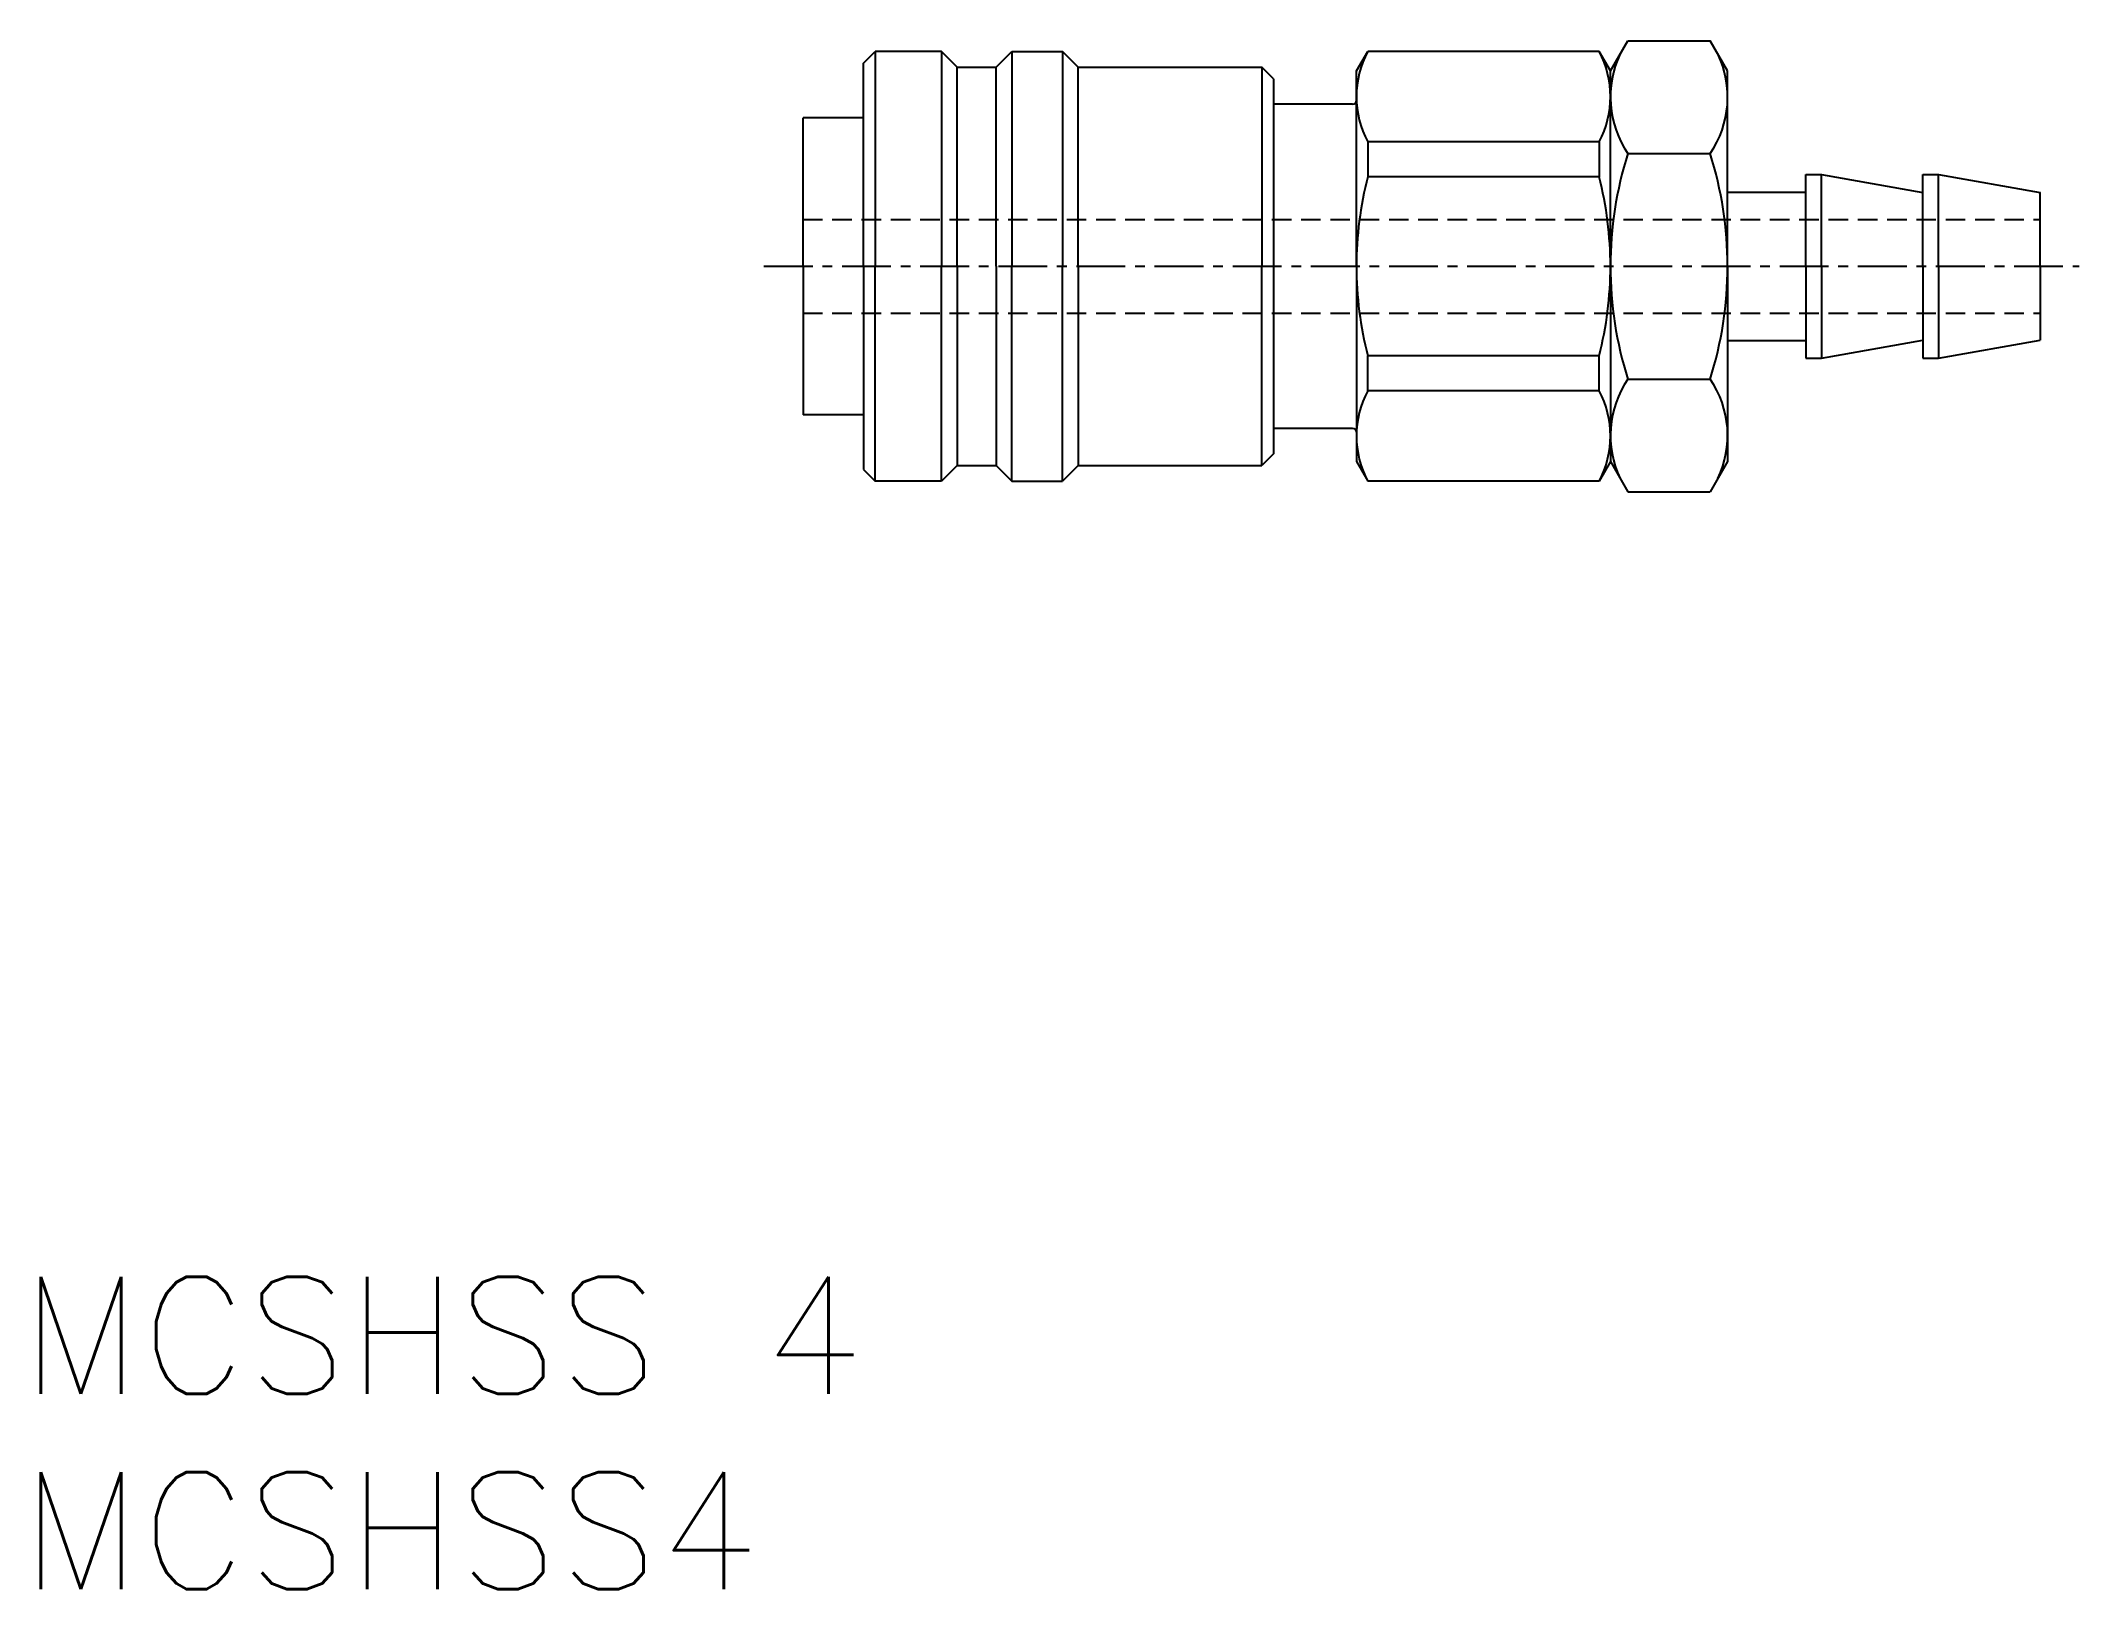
# Model space of a CAD drawing. Extents: x 0.5 to 52.7, y 0 to 39.6.
import ezdxf

# ---------------------------------------------------------------- set-up
doc = ezdxf.new("R2010")
doc.units = 0
doc.linetypes.add('CENTER', pattern=[2, 1.25, -0.25, 0.25, -0.25])
doc.linetypes.add('DASHED', pattern=[0.75, 0.5, -0.25])
doc.layers.get('0').update_dxf_attribs({"linetype": 'CONTINUOUS'})
doc.layers.add('CENTER', color=1, linetype='CENTER')
doc.styles.get("Standard").update_dxf_attribs({"font": 'txt.shx'})

# ---------------------------------------------------------------- blocks, each defined once
blk = doc.blocks.new('*U5')
at = {"color": 7, "linetype": 'CONTINUOUS'}
blk.add_text('MCSHSS4', height=3, dxfattribs=at).set_placement((0, 0))
blk = doc.blocks.new('*U6')
at = {"color": 7, "linetype": 'CONTINUOUS'}
blk.add_text('MCSHSS 4', height=3, dxfattribs=at).set_placement((0, 5))

msp = doc.modelspace()

# ---------------------------------------------------------------- linework, layer by layer
at = {"color": 7, "linetype": 'CONTINUOUS'}
for p, q in [((21.571, 39.068), (21.871, 39.368)), ((23.571, 39.368), (21.871, 39.368)), ((21.871, 39.368), (21.871, 33.868)), ((23.971, 38.968), (23.571, 39.368)), ((23.571, 39.368), (23.571, 33.868)), ((24.971, 38.968), (25.371, 39.368)), ((25.371, 39.368), (26.671, 39.368)), ((25.371, 39.368), (25.371, 33.868)), ((27.071, 38.968), (26.671, 39.368)), ((26.671, 39.368), (26.671, 33.868)), ((34.192, 38.868), (34.481, 39.368)), ((40.403, 39.368), (34.481, 39.368)), ((40.692, 38.868), (40.403, 39.368)), ((40.692, 38.868), (41.138, 39.642)), ((41.138, 39.642), (43.245, 39.642)), ((43.692, 38.868), (43.245, 39.642)), ((21.571, 33.868), (21.571, 39.068)), ((23.971, 38.968), (24.971, 38.968)), ((23.971, 33.868), (23.971, 38.968)), ((24.971, 33.868), (24.971, 38.968)), ((27.071, 38.968), (31.771, 38.968)), ((27.071, 33.868), (27.071, 38.968)), ((32.071, 38.668), (31.771, 38.968)), ((31.771, 38.968), (31.771, 33.868)), ((32.071, 38.668), (32.071, 33.868)), ((34.192, 33.868), (34.192, 38.868)), ((40.692, 33.868), (40.692, 38.868)), ((43.692, 33.868), (43.692, 38.868)), ((21.571, 37.668), (20.025, 37.668)), ((20.025, 33.868), (20.025, 37.668)), ((34.092, 38.018), (32.071, 38.018)), ((40.403, 37.053), (34.481, 37.053)), ((34.481, 37.053), (34.481, 36.16)), ((40.403, 37.053), (40.403, 36.16)), ((41.138, 36.755), (43.245, 36.755)), ((40.403, 36.16), (34.481, 36.16)), ((45.692, 36.218), (46.092, 36.218)), ((45.692, 33.868), (45.692, 36.218)), ((46.092, 36.218), (48.692, 35.76)), ((46.092, 33.868), (46.092, 36.218)), ((48.692, 36.218), (49.092, 36.218)), ((48.692, 33.868), (48.692, 36.218)), ((49.092, 36.218), (51.692, 35.76)), ((49.092, 33.868), (49.092, 36.218)), ((43.692, 35.768), (45.692, 35.768)), ((51.692, 33.868), (51.692, 35.76)), ((20.025, 33.868), (20.025, 30.068)), ((21.571, 33.868), (21.571, 28.668)), ((21.871, 28.368), (21.871, 33.868)), ((23.571, 28.368), (23.571, 33.868)), ((23.971, 33.868), (23.971, 28.768)), ((24.971, 33.868), (24.971, 28.768)), ((25.371, 28.368), (25.371, 33.868)), ((26.671, 28.368), (26.671, 33.868)), ((27.071, 33.868), (27.071, 28.768)), ((31.771, 28.768), (31.771, 33.868)), ((32.071, 33.868), (32.071, 29.068)), ((34.192, 33.868), (34.192, 28.868)), ((40.692, 33.868), (40.692, 28.868)), ((43.692, 33.868), (43.692, 28.868)), ((45.692, 33.868), (45.692, 31.518)), ((46.092, 33.868), (46.092, 31.518)), ((48.692, 33.868), (48.692, 31.518)), ((49.092, 33.868), (49.092, 31.518)), ((51.692, 33.868), (51.692, 31.977)), ((43.692, 31.968), (45.692, 31.968)), ((46.092, 31.518), (48.692, 31.977)), ((49.092, 31.518), (51.692, 31.977)), ((40.403, 31.577), (34.481, 31.577)), ((34.481, 30.684), (34.481, 31.577)), ((40.403, 30.684), (40.403, 31.577)), ((45.692, 31.518), (46.092, 31.518)), ((48.692, 31.518), (49.092, 31.518)), ((41.138, 30.982), (43.245, 30.982)), ((40.403, 30.684), (34.481, 30.684)), ((21.571, 30.068), (20.025, 30.068)), ((34.092, 29.718), (32.071, 29.718)), ((23.971, 28.768), (23.571, 28.368)), ((23.971, 28.768), (24.971, 28.768)), ((24.971, 28.768), (25.371, 28.368)), ((27.071, 28.768), (26.671, 28.368)), ((27.071, 28.768), (31.771, 28.768)), ((32.071, 29.068), (31.771, 28.768)), ((34.192, 28.868), (34.481, 28.368)), ((40.692, 28.868), (40.403, 28.368)), ((40.692, 28.868), (41.138, 28.095)), ((43.692, 28.868), (43.245, 28.095)), ((21.571, 28.668), (21.871, 28.368)), ((23.571, 28.368), (21.871, 28.368)), ((25.371, 28.368), (26.671, 28.368)), ((40.403, 28.368), (34.481, 28.368)), ((41.138, 28.095), (43.245, 28.095))]:
    msp.add_line(p, q, dxfattribs=at)
at = {"color": 3, "linetype": 'DASHED'}
for p, q in [((20.025, 35.068), (51.692, 35.068)), ((20.025, 32.668), (51.692, 32.668))]:
    msp.add_line(p, q, dxfattribs=at)
at = {"color": 7, "linetype": 'CONTINUOUS'}
for centre, radius, start, end in [((36.658, 38.211), 2.466, 151.9987, 208.0013), ((38.226, 38.211), 2.466, 331.9987, 28.0013), ((43.248, 38.199), 2.556, 154.3842, 214.3842), ((41.136, 38.199), 2.556, 325.6158, 25.6158), ((34.092, 38.118), 0.1, 270, 0), ((50.245, 33.868), 9.553, 162.412, 180), ((34.138, 33.868), 9.553, 0, 17.588), ((43.429, 33.868), 9.238, 165.6385, 180), ((31.454, 33.868), 9.238, 0, 14.3615), ((43.429, 33.868), 9.238, 180, 194.3615), ((31.454, 33.868), 9.238, 345.6385, 0), ((50.245, 33.868), 9.553, 180, 197.588), ((34.138, 33.868), 9.553, 342.412, 0), ((43.248, 29.538), 2.556, 145.6158, 205.6158), ((41.136, 29.538), 2.556, 334.3842, 34.3842), ((36.658, 29.526), 2.466, 151.9987, 208.0013), ((38.226, 29.526), 2.466, 331.9987, 28.0013), ((34.092, 29.618), 0.1, 0, 90)]:
    msp.add_arc(centre, radius, start, end, dxfattribs=at)
at = {"layer": 'CENTER', "color": 1, "linetype": 'CENTER'}
msp.add_line((19.025, 33.868), (52.692, 33.868), dxfattribs=at)

# ---------------------------------------------------------------- block references
at = {"color": 7, "linetype": 'CONTINUOUS'}
for name in ['*U6', '*U5']:
    msp.add_blockref(name, (0, 0), dxfattribs=at)

doc.saveas('drawing.dxf')
